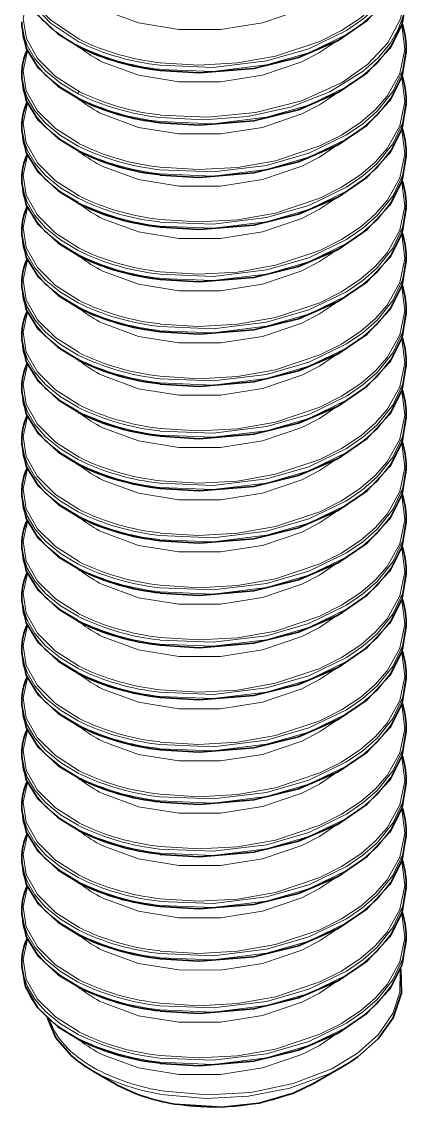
# Model space of a CAD drawing. Extents: x -131 to 1002, y -402 to 783.
# Drawn here: x 712.37 to 715.37, y 738.81 to 747.35 of the extents above; entities that cross this region are included whole.
import ezdxf

# ---------------------------------------------------------------- set-up
doc = ezdxf.new("R2010")
doc.units = 0

msp = doc.modelspace()

# ---------------------------------------------------------------- linework, layer by layer
at = {"color": 7, "lineweight": 35, "ltscale": 0.000802612}
for p, q in [((712.3744, 747.3218), (712.3744, 747.3539)), ((715.3744, 747.1177), (715.3744, 747.1498)), ((715.3744, 746.7094), (715.3744, 746.7415)), ((715.3744, 746.3011), (715.3744, 746.3333)), ((712.3744, 746.097), (712.3744, 746.1292)), ((712.3744, 745.6888), (712.3744, 745.7209)), ((712.3744, 745.2805), (712.3744, 745.3126)), ((715.3744, 745.0764), (715.3744, 745.1085)), ((712.3744, 744.0558), (712.3744, 744.0879)), ((715.3744, 743.8517), (715.3744, 743.8838)), ((715.3744, 743.4434), (715.3744, 743.4755)), ((715.3744, 743.0352), (715.3744, 743.0673)), ((712.3744, 742.8311), (712.3744, 742.8632)), ((712.3744, 742.4228), (712.3744, 742.4549)), ((712.3744, 742.0145), (712.3744, 742.0466)), ((715.3744, 741.8104), (715.3744, 741.8425)), ((712.3744, 741.6063), (712.3744, 741.6384)), ((712.3744, 741.1981), (712.3744, 741.2302)), ((712.3744, 740.7898), (712.3744, 740.8219)), ((715.3744, 740.5857), (715.3744, 740.6178)), ((715.3744, 740.1774), (715.3744, 740.2095))]:
    msp.add_line(p, q, dxfattribs=at)
at = {"color": 7, "lineweight": 35, "ltscale": 0.000804138}
for p, q in [((712.3744, 746.9135), (712.3744, 746.9457)), ((712.3744, 746.5052), (712.3744, 746.5374)), ((715.3744, 745.8929), (715.3744, 745.925)), ((715.3744, 745.4846), (715.3744, 745.5168)), ((712.3744, 744.8723), (712.3744, 744.9044)), ((715.3744, 744.6682), (715.3744, 744.7003)), ((712.3744, 744.464), (712.3744, 744.4962)), ((715.3744, 744.2599), (715.3744, 744.2921)), ((712.3744, 743.6475), (712.3744, 743.6797)), ((712.3744, 743.2393), (712.3744, 743.2714)), ((715.3744, 742.6269), (715.3744, 742.6591)), ((715.3744, 742.2186), (715.3744, 742.2508)), ((715.3744, 741.4022), (715.3744, 741.4343)), ((715.3744, 740.9939), (715.3744, 741.0261)), ((712.3744, 740.3815), (712.3744, 740.4137)), ((712.3744, 739.9733), (712.3744, 740.0054))]:
    msp.add_line(p, q, dxfattribs=at)
at = {"color": 7, "lineweight": 35, "ltscale": 0.006594}
msp.add_line((714.6514, 739.0602), (714.8799, 739.192), dxfattribs=at)
at = {"color": 7, "lineweight": 35, "ltscale": 0.001939}
msp.add_line((714.8799, 739.192), (714.9459, 739.2327), dxfattribs=at)
at = {"color": 7, "lineweight": 35, "ltscale": 0.004958}
msp.add_line((713.0973, 739.0602), (712.9255, 739.1593), dxfattribs=at)
at = {"color": 7, "lineweight": 13}
for points in [[(715.3408, 748.1443), (715.3638, 747.9552), (715.3244, 747.7675), (715.2259, 747.5901), (715.1333, 747.4836), (715.0213, 747.3864), (714.8706, 747.2863), (714.7018, 747.2013), (714.3534, 747.0851), (714.0568, 747.0326), (713.7537, 747.0157), (713.454, 747.0345)], [(712.4179, 747.9439), (712.3859, 747.8128), (712.3953, 747.6803), (712.4453, 747.5515), (712.5105, 747.4568), (712.5966, 747.369), (712.8208, 747.2191)], [(715.3744, 747.9662), (715.348, 747.7925), (715.2709, 747.626), (715.1483, 747.4729), (715.0373, 747.3749), (714.9096, 747.287), (714.6147, 747.1445), (714.2841, 747.0491), (713.8684, 746.9979), (713.452, 747.0146)], [(715.3744, 747.9341), (715.348, 747.7604), (715.2709, 747.5939), (715.1483, 747.4408), (715.0373, 747.3428), (714.9096, 747.2549), (714.6147, 747.1124), (714.2841, 747.017), (713.8684, 746.9658), (713.452, 746.9825)], [(712.3744, 747.7621), (712.4001, 747.6145), (712.4753, 747.4738), (712.5948, 747.3459), (712.8144, 747.2004)], [(713.454, 746.6262), (713.8257, 746.6082), (714.1996, 746.645), (714.5565, 746.7362), (714.8753, 746.8807), (715.0765, 747.0229), (715.2319, 747.1901), (715.3306, 747.3763), (715.3641, 747.5558), (715.3408, 747.736)], [(713.0051, 747.4483), (713.2851, 747.3458), (713.5988, 747.2949), (713.925, 747.2947), (714.2533, 747.3464), (714.5601, 747.4506), (714.6986, 747.5223), (714.8227, 747.6068)], [(713.452, 746.6064), (713.7938, 746.5877), (714.1384, 746.615), (714.4715, 746.6881), (714.7775, 746.8065), (715.04, 746.9688), (715.155, 747.0716), (715.2487, 747.1842), (715.3108, 747.2896), (715.3525, 747.3995), (715.3744, 747.558)], [(712.8208, 746.8108), (712.6359, 746.9281), (712.4953, 747.0676), (712.4092, 747.2236), (712.3845, 747.3796), (712.4176, 747.535)], [(715.3744, 747.5259), (715.348, 747.3522), (715.2709, 747.1857), (715.1483, 747.0325), (715.0373, 746.9345), (714.9096, 746.8466), (714.6147, 746.7042), (714.2841, 746.6087), (713.8684, 746.5576), (713.452, 746.5743)], [(712.8144, 746.7922), (712.676, 746.875), (712.5591, 746.9701), (712.4748, 747.0663), (712.4147, 747.1694), (712.3845, 747.2608), (712.3744, 747.3539)], [(712.813, 746.7607), (712.6749, 746.8436), (712.5583, 746.9387), (712.4744, 747.0347), (712.4146, 747.1376), (712.3845, 747.2288), (712.3744, 747.3218)], [(715.3408, 747.3278), (715.3638, 747.1387), (715.3244, 746.951), (715.2259, 746.7736), (715.1333, 746.6672), (715.0213, 746.5698), (714.8706, 746.4698), (714.7018, 746.3848), (714.3534, 746.2686), (714.0568, 746.2161), (713.7537, 746.1992), (713.454, 746.218)], [(712.8208, 746.4026), (712.6357, 746.52), (712.4951, 746.6597), (712.409, 746.8159), (712.3845, 746.972), (712.4179, 747.1274)], [(713.0051, 747.04), (713.2851, 746.9376), (713.5988, 746.8866), (713.925, 746.8865), (714.2533, 746.9381), (714.5601, 747.0424), (714.6986, 747.1141), (714.8227, 747.1985)], [(715.3744, 747.1498), (715.348, 746.976), (715.2709, 746.8096), (715.1483, 746.6564), (715.0373, 746.5583), (714.9096, 746.4705), (714.6147, 746.3281), (714.2841, 746.2326), (713.8684, 746.1814), (713.452, 746.1982)], [(715.3744, 747.1177), (715.348, 746.9439), (715.2709, 746.7774), (715.1483, 746.6243), (715.0373, 746.5262), (714.9096, 746.4384), (714.6147, 746.2959), (714.2841, 746.2004), (713.8684, 746.1493), (713.452, 746.166)], [(712.8144, 746.384), (712.676, 746.4667), (712.5591, 746.5618), (712.4748, 746.658), (712.4147, 746.7612), (712.3845, 746.8525), (712.3744, 746.9457)], [(712.813, 746.3525), (712.6749, 746.4354), (712.5583, 746.5305), (712.4744, 746.6265), (712.4146, 746.7294), (712.3845, 746.8206), (712.3744, 746.9135)], [(715.3408, 746.9196), (715.3638, 746.7305), (715.3244, 746.5427), (715.2259, 746.3654), (715.1333, 746.2589), (715.0213, 746.1616), (714.8706, 746.0616), (714.7018, 745.9765), (714.3534, 745.8604), (714.0568, 745.8079), (713.7537, 745.791), (713.454, 745.8098)], [(713.0051, 746.6318), (713.2851, 746.5294), (713.5988, 746.4783), (713.925, 746.4783), (714.2533, 746.5299), (714.5601, 746.6341), (714.6986, 746.7059), (714.8227, 746.7903)], [(712.8208, 745.9943), (712.6357, 746.1118), (712.4951, 746.2514), (712.409, 746.4076), (712.3845, 746.5637), (712.4179, 746.7192)], [(715.3744, 746.7415), (715.348, 746.5677), (715.2709, 746.4013), (715.1483, 746.2482), (715.0373, 746.1501), (714.9096, 746.0623), (714.6147, 745.9198), (714.2841, 745.8243), (713.8684, 745.7732), (713.452, 745.7899)], [(715.3744, 746.7094), (715.348, 746.5356), (715.2709, 746.3691), (715.1483, 746.216), (715.0373, 746.118), (714.9096, 746.0302), (714.6147, 745.8877), (714.2841, 745.7922), (713.8684, 745.7411), (713.452, 745.7578)], [(712.8144, 745.9757), (712.676, 746.0585), (712.5591, 746.1536), (712.4748, 746.2498), (712.4147, 746.353), (712.3845, 746.4443), (712.3744, 746.5374)], [(712.813, 745.9443), (712.6749, 746.0271), (712.5583, 746.1223), (712.4744, 746.2182), (712.4146, 746.3211), (712.3845, 746.4123), (712.3744, 746.5052)], [(715.3408, 746.5113), (715.3638, 746.3222), (715.3244, 746.1345), (715.2259, 745.9571), (715.1333, 745.8506), (715.0213, 745.7534), (714.8706, 745.6533), (714.7018, 745.5682), (714.3534, 745.4521), (714.0568, 745.3996), (713.7537, 745.3827), (713.454, 745.4015)], [(713.0051, 746.2236), (713.2851, 746.1211), (713.5988, 746.0701), (713.925, 746.07), (714.2533, 746.1216), (714.5601, 746.2258), (714.6986, 746.2976), (714.8227, 746.3821)], [(712.8208, 745.5861), (712.6357, 745.7035), (712.4951, 745.8431), (712.409, 745.9994), (712.3845, 746.1555), (712.4179, 746.3109)], [(715.3744, 746.3333), (715.348, 746.1595), (715.2709, 745.993), (715.1483, 745.8399), (715.0373, 745.7419), (714.9096, 745.654), (714.6147, 745.5116), (714.2841, 745.4161), (713.8684, 745.3649), (713.452, 745.3817)], [(715.3744, 746.3011), (715.348, 746.1274), (715.2709, 745.9609), (715.1483, 745.8077), (715.0373, 745.7097), (714.9096, 745.6219), (714.6147, 745.4794), (714.2841, 745.384), (713.8684, 745.3328), (713.452, 745.3495)], [(712.8144, 745.5675), (712.676, 745.6503), (712.5591, 745.7454), (712.4748, 745.8416), (712.4147, 745.9447), (712.3845, 746.0361), (712.3744, 746.1292)], [(715.3408, 746.103), (715.3638, 745.9139), (715.3244, 745.7262), (715.2259, 745.5488), (715.1333, 745.4424), (715.0213, 745.3451), (714.8706, 745.2451), (714.7018, 745.16), (714.3534, 745.0438), (714.0568, 744.9913), (713.7537, 744.9744), (713.454, 744.9933)], [(712.813, 745.536), (712.6749, 745.6189), (712.5583, 745.714), (712.4744, 745.8099), (712.4146, 745.9128), (712.3845, 746.004), (712.3744, 746.097)], [(713.0051, 745.8153), (713.2851, 745.7128), (713.5988, 745.6619), (713.925, 745.6617), (714.2533, 745.7134), (714.5601, 745.8176), (714.6986, 745.8894), (714.8227, 745.9738)], [(712.8208, 745.1778), (712.6357, 745.2952), (712.4951, 745.4349), (712.409, 745.5911), (712.3845, 745.7472), (712.4179, 745.9027)], [(715.3744, 745.925), (715.348, 745.7513), (715.2709, 745.5848), (715.1483, 745.4316), (715.0373, 745.3336), (714.9096, 745.2457), (714.6147, 745.1033), (714.2841, 745.0079), (713.8684, 744.9567), (713.452, 744.9734)], [(715.3744, 745.8929), (715.348, 745.7191), (715.2709, 745.5527), (715.1483, 745.3995), (715.0373, 745.3015), (714.9096, 745.2136), (714.6147, 745.0712), (714.2841, 744.9757), (713.8684, 744.9246), (713.452, 744.9413)], [(712.8144, 745.1592), (712.676, 745.242), (712.5591, 745.3371), (712.4748, 745.4333), (712.4147, 745.5365), (712.3845, 745.6278), (712.3744, 745.7209)], [(712.813, 745.1278), (712.6749, 745.2106), (712.5583, 745.3058), (712.4744, 745.4017), (712.4146, 745.5046), (712.3845, 745.5958), (712.3744, 745.6888)], [(715.3408, 745.6948), (715.3638, 745.5057), (715.3244, 745.318), (715.2259, 745.1406), (715.1333, 745.0342), (715.0213, 744.9369), (714.8706, 744.8368), (714.7018, 744.7518), (714.3534, 744.6356), (714.0568, 744.5831), (713.7537, 744.5662), (713.454, 744.585)], [(713.0051, 745.4071), (713.2851, 745.3046), (713.5988, 745.2536), (713.925, 745.2535), (714.2533, 745.3052), (714.5601, 745.4094), (714.6986, 745.4811), (714.8227, 745.5656)], [(715.3744, 745.5168), (715.348, 745.343), (715.2709, 745.1765), (715.1483, 745.0234), (715.0373, 744.9254), (714.9096, 744.8375), (714.6147, 744.6951), (714.2841, 744.5996), (713.8684, 744.5485), (713.452, 744.5652)], [(712.8208, 744.7695), (712.6357, 744.887), (712.4951, 745.0266), (712.409, 745.1829), (712.3845, 745.339), (712.4179, 745.4944)], [(715.3744, 745.4846), (715.348, 745.3109), (715.2709, 745.1444), (715.1483, 744.9913), (715.0373, 744.8932), (714.9096, 744.8054), (714.6147, 744.663), (714.2841, 744.5675), (713.8684, 744.5163), (713.452, 744.5331)], [(712.8144, 744.751), (712.676, 744.8337), (712.5591, 744.9288), (712.4748, 745.025), (712.4147, 745.1282), (712.3845, 745.2195), (712.3744, 745.3126)], [(712.813, 744.7195), (712.6749, 744.8024), (712.5583, 744.8975), (712.4744, 744.9935), (712.4146, 745.0964), (712.3845, 745.1876), (712.3744, 745.2805)], [(715.3408, 745.2866), (715.3638, 745.0975), (715.3244, 744.9097), (715.2259, 744.7324), (715.1333, 744.6259), (715.0213, 744.5286), (714.8706, 744.4286), (714.7018, 744.3435), (714.3534, 744.2274), (714.0568, 744.1748), (713.7537, 744.158), (713.454, 744.1768)], [(712.8208, 744.3613), (712.6357, 744.4788), (712.4951, 744.6184), (712.409, 744.7746), (712.3845, 744.9307), (712.4179, 745.0862)], [(713.0051, 744.9988), (713.2851, 744.8964), (713.5988, 744.8453), (713.925, 744.8453), (714.2533, 744.8969), (714.5601, 745.0011), (714.6986, 745.0729), (714.8227, 745.1573)], [(715.3744, 745.1085), (715.348, 744.9348), (715.2709, 744.7683), (715.1483, 744.6152), (715.0373, 744.5172), (714.9096, 744.4293), (714.6147, 744.2868), (714.2841, 744.1913), (713.8684, 744.1402), (713.452, 744.1569)], [(715.3744, 745.0764), (715.348, 744.9026), (715.2709, 744.7361), (715.1483, 744.583), (715.0373, 744.485), (714.9096, 744.3971), (714.6147, 744.2547), (714.2841, 744.1592), (713.8684, 744.108), (713.452, 744.1248)], [(712.8144, 744.3427), (712.676, 744.4255), (712.5591, 744.5206), (712.4748, 744.6168), (712.4147, 744.72), (712.3845, 744.8113), (712.3744, 744.9044)], [(712.813, 744.3113), (712.6749, 744.3941), (712.5583, 744.4893), (712.4744, 744.5852), (712.4146, 744.6881), (712.3845, 744.7793), (712.3744, 744.8723)], [(715.3408, 744.8783), (715.3638, 744.6892), (715.3244, 744.5015), (715.2259, 744.3241), (715.1333, 744.2177), (715.0213, 744.1204), (714.8706, 744.0203), (714.7018, 743.9353), (714.3534, 743.8191), (714.0568, 743.7666), (713.7537, 743.7497), (713.454, 743.7685)], [(713.0051, 744.5906), (713.2851, 744.4881), (713.5988, 744.4371), (713.925, 744.437), (714.2533, 744.4886), (714.5601, 744.5929), (714.6986, 744.6646), (714.8227, 744.7491)], [(712.8208, 743.9531), (712.6357, 744.0705), (712.4951, 744.2101), (712.409, 744.3663), (712.3845, 744.5225), (712.4179, 744.6779)], [(715.3744, 744.7003), (715.348, 744.5266), (715.2709, 744.36), (715.1483, 744.2069), (715.0373, 744.1089), (714.9096, 744.021), (714.6147, 743.8785), (714.2841, 743.7831), (713.8684, 743.7319), (713.452, 743.7487)], [(715.3744, 744.6682), (715.348, 744.4944), (715.2709, 744.3279), (715.1483, 744.1748), (715.0373, 744.0768), (714.9096, 743.9889), (714.6147, 743.8464), (714.2841, 743.751), (713.8684, 743.6998), (713.452, 743.7166)], [(712.8144, 743.9344), (712.676, 744.0173), (712.5591, 744.1123), (712.4748, 744.2085), (712.4147, 744.3117), (712.3845, 744.4031), (712.3744, 744.4962)], [(712.813, 743.903), (712.6749, 743.9858), (712.5583, 744.081), (712.4744, 744.1769), (712.4146, 744.2798), (712.3845, 744.3711), (712.3744, 744.464)], [(715.3408, 744.47), (715.3638, 744.2809), (715.3244, 744.0933), (715.2259, 743.9158), (715.1333, 743.8094), (715.0213, 743.7121), (714.8706, 743.6121), (714.7018, 743.527), (714.3534, 743.4108), (714.0568, 743.3583), (713.7537, 743.3414), (713.454, 743.3602)], [(713.0051, 744.1823), (713.2851, 744.0798), (713.5988, 744.0289), (713.925, 744.0287), (714.2533, 744.0804), (714.5601, 744.1846), (714.6986, 744.2563), (714.8227, 744.3408)], [(712.8208, 743.5448), (712.6357, 743.6622), (712.4951, 743.8019), (712.409, 743.9581), (712.3845, 744.1143), (712.4179, 744.2697)], [(715.3744, 744.2921), (715.348, 744.1183), (715.2709, 743.9518), (715.1483, 743.7987), (715.0373, 743.7006), (714.9096, 743.6128), (714.6147, 743.4703), (714.2841, 743.3749), (713.8684, 743.3237), (713.452, 743.3405)], [(715.3744, 744.2599), (715.348, 744.0862), (715.2709, 743.9197), (715.1483, 743.7665), (715.0373, 743.6685), (714.9096, 743.5806), (714.6147, 743.4382), (714.2841, 743.3427), (713.8684, 743.2916), (713.452, 743.3083)], [(712.8144, 743.5262), (712.676, 743.609), (712.5591, 743.7041), (712.4748, 743.8003), (712.4147, 743.9034), (712.3845, 743.9948), (712.3744, 744.0879)], [(712.813, 743.4948), (712.6749, 743.5776), (712.5583, 743.6727), (712.4744, 743.7687), (712.4146, 743.8716), (712.3845, 743.9628), (712.3744, 744.0558)], [(715.3408, 744.0618), (715.3638, 743.8727), (715.3244, 743.685), (715.2259, 743.5076), (715.1333, 743.4012), (715.0213, 743.3038), (714.8706, 743.2039), (714.7018, 743.1188), (714.3534, 743.0026), (714.0568, 742.9501), (713.7537, 742.9332), (713.454, 742.952)], [(713.0051, 743.774), (713.2851, 743.6716), (713.5988, 743.6206), (713.925, 743.6205), (714.2533, 743.6721), (714.5601, 743.7764), (714.6986, 743.8481), (714.8227, 743.9326)], [(715.3744, 743.8838), (715.348, 743.71), (715.2709, 743.5436), (715.1483, 743.3904), (715.0373, 743.2924), (714.9096, 743.2045), (714.6147, 743.0621), (714.2841, 742.9666), (713.8684, 742.9155), (713.452, 742.9322)], [(712.8208, 743.1366), (712.6357, 743.254), (712.4951, 743.3937), (712.409, 743.5499), (712.3845, 743.706), (712.4179, 743.8615)], [(715.3744, 743.8517), (715.348, 743.6779), (715.2709, 743.5114), (715.1483, 743.3583), (715.0373, 743.2603), (714.9096, 743.1724), (714.6147, 743.0299), (714.2841, 742.9344), (713.8684, 742.8833), (713.452, 742.9)], [(712.8144, 743.118), (712.676, 743.2007), (712.5591, 743.2958), (712.4748, 743.392), (712.4147, 743.4952), (712.3845, 743.5865), (712.3744, 743.6797)], [(712.813, 743.0865), (712.6749, 743.1694), (712.5583, 743.2645), (712.4744, 743.3605), (712.4146, 743.4634), (712.3845, 743.5546), (712.3744, 743.6475)], [(715.3408, 743.6536), (715.3638, 743.4645), (715.3244, 743.2767), (715.2259, 743.0994), (715.1333, 742.9929), (715.0213, 742.8956), (714.8706, 742.7956), (714.7018, 742.7106), (714.3534, 742.5944), (714.0568, 742.5419), (713.7537, 742.525), (713.454, 742.5438)], [(712.8208, 742.7283), (712.6357, 742.8458), (712.4951, 742.9854), (712.409, 743.1416), (712.3845, 743.2977), (712.4179, 743.4532)], [(713.0051, 743.3658), (713.2851, 743.2634), (713.5988, 743.2123), (713.925, 743.2123), (714.2533, 743.2639), (714.5601, 743.3682), (714.6986, 743.4399), (714.8227, 743.5243)], [(715.3744, 743.4755), (715.348, 743.3018), (715.2709, 743.1353), (715.1483, 742.9822), (715.0373, 742.8842), (714.9096, 742.7963), (714.6147, 742.6538), (714.2841, 742.5583), (713.8684, 742.5072), (713.452, 742.5239)], [(715.3744, 743.4434), (715.348, 743.2697), (715.2709, 743.1031), (715.1483, 742.9501), (715.0373, 742.852), (714.9096, 742.7642), (714.6147, 742.6217), (714.2841, 742.5262), (713.8684, 742.4751), (713.452, 742.4918)], [(712.8144, 742.7097), (712.676, 742.7925), (712.5591, 742.8876), (712.4748, 742.9838), (712.4147, 743.087), (712.3845, 743.1783), (712.3744, 743.2714)], [(712.813, 742.6783), (712.6749, 742.7611), (712.5583, 742.8563), (712.4744, 742.9522), (712.4146, 743.0551), (712.3845, 743.1464), (712.3744, 743.2393)], [(715.3408, 743.2453), (715.3638, 743.0562), (715.3244, 742.8685), (715.2259, 742.6911), (715.1333, 742.5847), (715.0213, 742.4874), (714.8706, 742.3873), (714.7018, 742.3023), (714.3534, 742.1861), (714.0568, 742.1336), (713.7537, 742.1167), (713.454, 742.1355)], [(713.0051, 742.9576), (713.2851, 742.8551), (713.5988, 742.8041), (713.925, 742.804), (714.2533, 742.8557), (714.5601, 742.9599), (714.6986, 743.0316), (714.8227, 743.1161)], [(712.8208, 742.3201), (712.6357, 742.4375), (712.4951, 742.5771), (712.409, 742.7334), (712.3845, 742.8895), (712.4179, 743.0449)], [(715.3744, 743.0673), (715.348, 742.8936), (715.2709, 742.7271), (715.1483, 742.5739), (715.0373, 742.4759), (714.9096, 742.388), (714.6147, 742.2456), (714.2841, 742.1501), (713.8684, 742.0989), (713.452, 742.1157)], [(715.3744, 743.0352), (715.348, 742.8614), (715.2709, 742.6949), (715.1483, 742.5418), (715.0373, 742.4437), (714.9096, 742.3559), (714.6147, 742.2134), (714.2841, 742.118), (713.8684, 742.0668), (713.452, 742.0836)], [(712.8144, 742.3015), (712.676, 742.3843), (712.5591, 742.4794), (712.4748, 742.5756), (712.4147, 742.6787), (712.3845, 742.7701), (712.3744, 742.8632)], [(712.813, 742.27), (712.6749, 742.3529), (712.5583, 742.448), (712.4744, 742.5439), (712.4146, 742.6469), (712.3845, 742.7381), (712.3744, 742.8311)], [(715.3408, 742.837), (715.3638, 742.6479), (715.3244, 742.4603), (715.2259, 742.2828), (715.1333, 742.1765), (715.0213, 742.0791), (714.8706, 741.9791), (714.7018, 741.894), (714.3534, 741.7778), (714.0568, 741.7253), (713.7537, 741.7085), (713.454, 741.7273)], [(713.0051, 742.5493), (713.2851, 742.4468), (713.5988, 742.3959), (713.925, 742.3958), (714.2533, 742.4474), (714.5601, 742.5516), (714.6986, 742.6234), (714.8227, 742.7078)], [(712.8208, 741.9119), (712.6357, 742.0292), (712.4951, 742.1689), (712.409, 742.3251), (712.3845, 742.4812), (712.4179, 742.6367)], [(715.3744, 742.6591), (715.348, 742.4853), (715.2709, 742.3188), (715.1483, 742.1656), (715.0373, 742.0676), (714.9096, 741.9797), (714.6147, 741.8373), (714.2841, 741.7419), (713.8684, 741.6907), (713.452, 741.7075)], [(715.3744, 742.6269), (715.348, 742.4531), (715.2709, 742.2867), (715.1483, 742.1335), (715.0373, 742.0355), (714.9096, 741.9476), (714.6147, 741.8052), (714.2841, 741.7097), (713.8684, 741.6586), (713.452, 741.6753)], [(712.8144, 741.8932), (712.676, 741.976), (712.5591, 742.0711), (712.4748, 742.1673), (712.4147, 742.2705), (712.3845, 742.3618), (712.3744, 742.4549)], [(715.3408, 742.4288), (715.3638, 742.2397), (715.3244, 742.052), (715.2259, 741.8746), (715.1333, 741.7682), (715.0213, 741.6709), (714.8706, 741.5709), (714.7018, 741.4858), (714.3534, 741.3696), (714.0568, 741.3171), (713.7537, 741.3002), (713.454, 741.319)], [(712.813, 741.8618), (712.6749, 741.9446), (712.5583, 742.0398), (712.4744, 742.1357), (712.4146, 742.2386), (712.3845, 742.3298), (712.3744, 742.4228)], [(713.0051, 742.1411), (713.2851, 742.0386), (713.5988, 741.9876), (713.925, 741.9875), (714.2533, 742.0392), (714.5601, 742.1434), (714.6986, 742.2151), (714.8227, 742.2996)], [(712.8208, 741.5036), (712.6357, 741.621), (712.4951, 741.7607), (712.409, 741.9169), (712.3845, 742.073), (712.4179, 742.2285)], [(715.3744, 742.2508), (715.348, 742.077), (715.2709, 741.9105), (715.1483, 741.7574), (715.0373, 741.6594), (714.9096, 741.5715), (714.6147, 741.4291), (714.2841, 741.3336), (713.8684, 741.2825), (713.452, 741.2992)], [(715.3744, 742.2186), (715.348, 742.0449), (715.2709, 741.8784), (715.1483, 741.7253), (715.0373, 741.6273), (714.9096, 741.5394), (714.6147, 741.397), (714.2841, 741.3015), (713.8684, 741.2503), (713.452, 741.2671)], [(712.8144, 741.485), (712.676, 741.5677), (712.5591, 741.6628), (712.4748, 741.759), (712.4147, 741.8622), (712.3845, 741.9536), (712.3744, 742.0466)], [(712.813, 741.4536), (712.6749, 741.5364), (712.5583, 741.6315), (712.4744, 741.7275), (712.4146, 741.8304), (712.3845, 741.9216), (712.3744, 742.0145)], [(715.3408, 742.0206), (715.3638, 741.8315), (715.3244, 741.6437), (715.2259, 741.4664), (715.1333, 741.3599), (715.0213, 741.2626), (714.8706, 741.1626), (714.7018, 741.0775), (714.3534, 740.9614), (714.0568, 740.9088), (713.7537, 740.892), (713.454, 740.9108)], [(713.0051, 741.7328), (713.2851, 741.6304), (713.5988, 741.5793), (713.925, 741.5793), (714.2533, 741.6309), (714.5601, 741.7351), (714.6986, 741.8069), (714.8227, 741.8914)], [(715.3744, 741.8425), (715.348, 741.6688), (715.2709, 741.5023), (715.1483, 741.3492), (715.0373, 741.2512), (714.9096, 741.1633), (714.6147, 741.0208), (714.2841, 740.9254), (713.8684, 740.8742), (713.452, 740.8909)], [(712.8208, 741.0953), (712.6357, 741.2128), (712.4951, 741.3524), (712.409, 741.5086), (712.3845, 741.6647), (712.4179, 741.8202)], [(715.3744, 741.8104), (715.348, 741.6367), (715.2709, 741.4702), (715.1483, 741.317), (715.0373, 741.219), (714.9096, 741.1311), (714.6147, 740.9887), (714.2841, 740.8932), (713.8684, 740.842), (713.452, 740.8588)], [(712.8144, 741.0767), (712.676, 741.1595), (712.5591, 741.2546), (712.4748, 741.3508), (712.4147, 741.454), (712.3845, 741.5453), (712.3744, 741.6384)], [(712.813, 741.0453), (712.6749, 741.1282), (712.5583, 741.2233), (712.4744, 741.3192), (712.4146, 741.4221), (712.3845, 741.5133), (712.3744, 741.6063)], [(715.3408, 741.6123), (715.3638, 741.4232), (715.3244, 741.2355), (715.2259, 741.0581), (715.1333, 740.9517), (715.0213, 740.8544), (714.8706, 740.7543), (714.7018, 740.6693), (714.3534, 740.5531), (714.0568, 740.5006), (713.7537, 740.4837), (713.454, 740.5025)], [(712.8208, 740.6871), (712.6357, 740.8045), (712.4951, 740.9442), (712.409, 741.1003), (712.3845, 741.2565), (712.4179, 741.4119)], [(713.0051, 741.3246), (713.2851, 741.2221), (713.5988, 741.1711), (713.925, 741.171), (714.2533, 741.2227), (714.5601, 741.3269), (714.6986, 741.3986), (714.8227, 741.4831)], [(715.3744, 741.4343), (715.348, 741.2606), (715.2709, 741.0941), (715.1483, 740.9409), (715.0373, 740.8429), (714.9096, 740.755), (714.6147, 740.6125), (714.2841, 740.5171), (713.8684, 740.4659), (713.452, 740.4827)], [(715.3744, 741.4022), (715.348, 741.2284), (715.2709, 741.0619), (715.1483, 740.9088), (715.0373, 740.8108), (714.9096, 740.7229), (714.6147, 740.5804), (714.2841, 740.485), (713.8684, 740.4338), (713.452, 740.4506)], [(712.8144, 740.6685), (712.676, 740.7513), (712.5591, 740.8464), (712.4748, 740.9425), (712.4147, 741.0457), (712.3845, 741.1371), (712.3744, 741.2302)], [(712.813, 740.637), (712.6749, 740.7199), (712.5583, 740.815), (712.4744, 740.9109), (712.4146, 741.0139), (712.3845, 741.1051), (712.3744, 741.1981)], [(715.3408, 741.204), (715.3638, 741.015), (715.3244, 740.8273), (715.2259, 740.6498), (715.1333, 740.5435), (715.0213, 740.4462), (714.8706, 740.3461), (714.7018, 740.261), (714.3534, 740.1448), (714.0568, 740.0923), (713.7537, 740.0754), (713.454, 740.0943)], [(713.0051, 740.9164), (713.2851, 740.8138), (713.5988, 740.7629), (713.925, 740.7628), (714.2533, 740.8144), (714.5601, 740.9186), (714.6986, 740.9904), (714.8227, 741.0748)], [(712.8208, 740.2788), (712.6357, 740.3962), (712.4951, 740.5359), (712.409, 740.6921), (712.3845, 740.8483), (712.4179, 741.0037)], [(715.3744, 741.0261), (715.348, 740.8523), (715.2709, 740.6858), (715.1483, 740.5327), (715.0373, 740.4346), (714.9096, 740.3468), (714.6147, 740.2043), (714.2841, 740.1089), (713.8684, 740.0577), (713.452, 740.0745)], [(715.3744, 740.9939), (715.348, 740.8202), (715.2709, 740.6537), (715.1483, 740.5005), (715.0373, 740.4025), (714.9096, 740.3146), (714.6147, 740.1722), (714.2841, 740.0767), (713.8684, 740.0256), (713.452, 740.0423)], [(712.8144, 740.2603), (712.676, 740.343), (712.5591, 740.4381), (712.4748, 740.5343), (712.4147, 740.6375), (712.3845, 740.7288), (712.3744, 740.8219)], [(712.813, 740.2288), (712.6749, 740.3116), (712.5583, 740.4067), (712.4744, 740.5027), (712.4146, 740.6057), (712.3845, 740.6968), (712.3744, 740.7898)], [(715.3408, 740.7958), (715.3638, 740.6067), (715.3244, 740.419), (715.2259, 740.2416), (715.1333, 740.1352), (715.0213, 740.0379), (714.8706, 739.9379), (714.7018, 739.8528), (714.3534, 739.7366), (714.0568, 739.6841), (713.7537, 739.6672), (713.454, 739.686)], [(713.0051, 740.5081), (713.2851, 740.4056), (713.5988, 740.3546), (713.925, 740.3545), (714.2533, 740.4061), (714.5601, 740.5104), (714.6986, 740.5822), (714.8227, 740.6666)], [(712.8208, 739.8706), (712.6357, 739.988), (712.4951, 740.1277), (712.409, 740.2839), (712.3845, 740.44), (712.4179, 740.5955)], [(715.3744, 740.6178), (715.348, 740.4441), (715.2709, 740.2776), (715.1483, 740.1245), (715.0373, 740.0264), (714.9096, 739.9385), (714.6147, 739.7961), (714.2841, 739.7006), (713.8684, 739.6495), (713.452, 739.6662)], [(715.3744, 740.5857), (715.348, 740.4119), (715.2709, 740.2454), (715.1483, 740.0923), (715.0373, 739.9943), (714.9096, 739.9064), (714.6147, 739.7639), (714.2841, 739.6685), (713.8684, 739.6173), (713.452, 739.634)], [(712.8144, 739.852), (712.676, 739.9348), (712.5591, 740.0298), (712.4748, 740.126), (712.4147, 740.2292), (712.3845, 740.3206), (712.3744, 740.4137)], [(712.813, 739.8206), (712.6749, 739.9034), (712.5583, 739.9985), (712.4744, 740.0945), (712.4146, 740.1974), (712.3845, 740.2886), (712.3744, 740.3815)], [(715.3408, 740.3876), (715.3638, 740.1985), (715.3244, 740.0107), (715.2259, 739.8334), (715.1333, 739.7269), (715.0213, 739.6296), (714.8706, 739.5296), (714.7018, 739.4446), (714.3534, 739.3284), (714.0568, 739.2759), (713.7537, 739.259), (713.454, 739.2778)], [(713.0051, 740.0999), (713.2851, 739.9974), (713.5988, 739.9464), (713.925, 739.9463), (714.2533, 739.9979), (714.5601, 740.1022), (714.6986, 740.1739), (714.8227, 740.2584)], [(715.3744, 740.2095), (715.348, 740.0358), (715.2709, 739.8693), (715.1483, 739.7162), (715.0373, 739.6182), (714.9096, 739.5303), (714.6147, 739.3878), (714.2841, 739.2924), (713.8684, 739.2412), (713.452, 739.2579)], [(712.8208, 739.4623), (712.6357, 739.5798), (712.4951, 739.7194), (712.409, 739.8756), (712.3845, 740.0317), (712.4179, 740.1872)], [(715.3744, 740.1774), (715.348, 740.0037), (715.2709, 739.8372), (715.1483, 739.6841), (715.0373, 739.5861), (714.9096, 739.4982), (714.6147, 739.3557), (714.2841, 739.2603), (713.8684, 739.2091), (713.452, 739.2258)], [(712.8144, 739.4437), (712.676, 739.5265), (712.5591, 739.6216), (712.4748, 739.7178), (712.4147, 739.821), (712.3845, 739.9124), (712.3744, 740.0054)], [(713.4894, 738.9988), (713.8222, 738.9703), (714.1618, 738.9901), (714.4917, 739.0585), (714.7943, 739.1751), (714.9943, 739.2955), (715.157, 739.4411), (715.2714, 739.6077), (715.3254, 739.7723), (715.3268, 739.942)], [(713.0051, 739.6916), (713.2851, 739.5891), (713.5988, 739.5381), (713.925, 739.538), (714.2533, 739.5897), (714.5601, 739.6939), (714.6986, 739.7656), (714.8227, 739.8501)], [(713.0051, 739.2833), (713.2851, 739.1809), (713.5988, 739.1299), (713.925, 739.1298), (714.2533, 739.1814), (714.5601, 739.2856), (714.6986, 739.3574), (714.8227, 739.4418)], [(713.4892, 738.9706), (713.8132, 738.9424), (714.144, 738.9597), (714.4664, 739.0229), (714.7645, 739.132), (714.8799, 739.192)]]:
    msp.add_lwpolyline(points, dxfattribs=at)
at = {"color": 7, "lineweight": 35}
for points in [[(715.3744, 747.9341), (715.3422, 747.7401), (715.247, 747.5539), (715.0715, 747.3645), (714.8429, 747.2095), (714.534, 747.076), (714.1856, 746.9902), (713.7573, 746.9551), (713.4552, 746.9738)], [(712.3744, 747.73), (712.4033, 747.571), (712.497, 747.409), (712.6557, 747.2594), (712.8177, 747.1595)], [(715.3744, 747.5259), (715.3422, 747.3318), (715.247, 747.1456), (715.0715, 746.9563), (714.8429, 746.8012), (714.5339, 746.6678), (714.1856, 746.5819), (713.7573, 746.5469), (713.4552, 746.5656)], [(712.3744, 747.3218), (712.4088, 747.1487), (712.5035, 746.9927), (712.6577, 746.8497), (712.8177, 746.7513)], [(715.3744, 747.1177), (715.3422, 746.9235), (715.247, 746.7374), (715.0715, 746.548), (714.8429, 746.3929), (714.5339, 746.2596), (714.1856, 746.1737), (713.7573, 746.1387), (713.4552, 746.1573)], [(712.3744, 746.9135), (712.4088, 746.7404), (712.5035, 746.5845), (712.6577, 746.4414), (712.8177, 746.3431)], [(715.3744, 746.7094), (715.3422, 746.5153), (715.247, 746.3291), (715.0715, 746.1398), (714.8429, 745.9847), (714.5339, 745.8513), (714.1856, 745.7654), (713.7573, 745.7304), (713.4552, 745.749)], [(712.3744, 746.5052), (712.4088, 746.3322), (712.5035, 746.1762), (712.6577, 746.0332), (712.8177, 745.9348)], [(715.3744, 746.3011), (715.3422, 746.1071), (715.247, 745.9209), (715.0715, 745.7316), (714.8429, 745.5765), (714.5339, 745.4431), (714.1856, 745.3572), (713.7573, 745.3221), (713.4552, 745.3408)], [(712.3744, 746.097), (712.4088, 745.924), (712.5035, 745.7679), (712.6577, 745.6249), (712.8177, 745.5266)], [(715.3744, 745.8929), (715.3422, 745.6988), (715.247, 745.5126), (715.0715, 745.3233), (714.8429, 745.1682), (714.534, 745.0349), (714.1856, 744.949), (713.7573, 744.9139), (713.4552, 744.9325)], [(712.3744, 745.6888), (712.4088, 745.5157), (712.5035, 745.3597), (712.6577, 745.2167), (712.8177, 745.1183)], [(715.3744, 745.4846), (715.3422, 745.2905), (715.247, 745.1044), (715.0715, 744.915), (714.8429, 744.76), (714.534, 744.6266), (714.1856, 744.5407), (713.7573, 744.5056), (713.4552, 744.5243)], [(712.3744, 745.2805), (712.4088, 745.1074), (712.5035, 744.9515), (712.6577, 744.8085), (712.8177, 744.7101)], [(715.3744, 745.0764), (715.3422, 744.8823), (715.247, 744.6962), (715.0715, 744.5068), (714.8429, 744.3517), (714.5339, 744.2183), (714.1856, 744.1324), (713.7573, 744.0974), (713.4552, 744.116)], [(712.3744, 744.8723), (712.4088, 744.6992), (712.5035, 744.5432), (712.6577, 744.4002), (712.8177, 744.3018)], [(715.3744, 744.6682), (715.3422, 744.4741), (715.247, 744.2879), (715.0715, 744.0985), (714.8429, 743.9435), (714.5339, 743.8101), (714.1856, 743.7242), (713.7573, 743.6891), (713.4552, 743.7078)], [(712.3744, 744.464), (712.4088, 744.2909), (712.5035, 744.135), (712.6577, 743.9919), (712.8177, 743.8936)], [(715.3744, 744.2599), (715.3422, 744.0658), (715.247, 743.8796), (715.0715, 743.6903), (714.8429, 743.5353), (714.5339, 743.4019), (714.1856, 743.316), (713.7573, 743.2809), (713.4552, 743.2996)], [(712.3744, 744.0558), (712.4088, 743.8827), (712.5035, 743.7267), (712.6577, 743.5837), (712.8177, 743.4854)], [(715.3744, 743.8517), (715.3422, 743.6575), (715.247, 743.4714), (715.0715, 743.282), (714.8429, 743.127), (714.5339, 742.9936), (714.1856, 742.9077), (713.7573, 742.8727), (713.4552, 742.8913)], [(712.3744, 743.6475), (712.4088, 743.4744), (712.5035, 743.3185), (712.6577, 743.1754), (712.8177, 743.0771)], [(715.3744, 743.4434), (715.3422, 743.2493), (715.247, 743.0632), (715.0715, 742.8738), (714.8429, 742.7188), (714.5339, 742.5853), (714.1856, 742.4995), (713.7573, 742.4644), (713.4552, 742.483)], [(712.3744, 743.2393), (712.4088, 743.0662), (712.5035, 742.9102), (712.6577, 742.7672), (712.8177, 742.6688)], [(715.3744, 743.0352), (715.3422, 742.8411), (715.247, 742.6549), (715.0715, 742.4656), (714.8429, 742.3105), (714.5339, 742.1771), (714.1856, 742.0912), (713.7573, 742.0562), (713.4552, 742.0748)], [(712.3744, 742.8311), (712.4088, 742.658), (712.5035, 742.502), (712.6577, 742.3589), (712.8177, 742.2606)], [(715.3744, 742.6269), (715.3422, 742.4328), (715.247, 742.2466), (715.0715, 742.0573), (714.8429, 741.9022), (714.5339, 741.7689), (714.1856, 741.683), (713.7573, 741.6479), (713.4552, 741.6665)], [(712.3744, 742.4228), (712.4088, 742.2497), (712.5035, 742.0938), (712.6577, 741.9507), (712.8177, 741.8523)], [(715.3744, 742.2186), (715.3422, 742.0245), (715.247, 741.8384), (715.0715, 741.649), (714.8429, 741.494), (714.5339, 741.3606), (714.1856, 741.2747), (713.7573, 741.2396), (713.4552, 741.2583)], [(712.3744, 742.0145), (712.4088, 741.8414), (712.5035, 741.6855), (712.6577, 741.5425), (712.8177, 741.4441)], [(715.3744, 741.8104), (715.3422, 741.6163), (715.247, 741.4302), (715.0715, 741.2408), (714.8429, 741.0858), (714.5339, 740.9523), (714.1856, 740.8665), (713.7573, 740.8314), (713.4552, 740.85)], [(712.3744, 741.6063), (712.4088, 741.4332), (712.5035, 741.2772), (712.6577, 741.1342), (712.8177, 741.0358)], [(715.3744, 741.4022), (715.3422, 741.2081), (715.247, 741.0219), (715.0715, 740.8325), (714.8429, 740.6775), (714.5339, 740.5441), (714.1856, 740.4583), (713.7573, 740.4232), (713.4552, 740.4418)], [(712.3744, 741.1981), (712.4088, 741.0249), (712.5035, 740.869), (712.6577, 740.726), (712.8177, 740.6276)], [(715.3744, 740.9939), (715.3422, 740.7998), (715.247, 740.6136), (715.0715, 740.4243), (714.8429, 740.2693), (714.5339, 740.1359), (714.1856, 740.05), (713.7573, 740.0149), (713.4552, 740.0336)], [(712.3744, 740.7898), (712.4088, 740.6167), (712.5035, 740.4608), (712.6577, 740.3177), (712.8177, 740.2194)], [(715.3744, 740.5857), (715.3422, 740.3915), (715.247, 740.2054), (715.0715, 740.0161), (714.8429, 739.861), (714.5339, 739.7276), (714.1856, 739.6417), (713.7573, 739.6067), (713.4552, 739.6253)], [(712.3744, 740.3815), (712.4088, 740.2084), (712.5035, 740.0525), (712.6577, 739.9094), (712.8177, 739.8111)], [(715.3744, 740.1774), (715.3422, 739.9833), (715.247, 739.7972), (715.0715, 739.6078), (714.8429, 739.4528), (714.5339, 739.3193), (714.1856, 739.2335), (713.7573, 739.1984), (713.4552, 739.217)], [(712.3744, 739.9733), (712.4033, 739.8143), (712.497, 739.6523), (712.6557, 739.5027), (712.8177, 739.4028)], [(715.3322, 739.9555), (715.3372, 739.7685), (715.2731, 739.5735), (715.155, 739.4075), (714.9965, 739.2675), (714.9459, 739.2327)], [(712.5743, 739.5698), (712.6393, 739.4169), (712.7587, 739.2786), (712.8112, 739.2352)], [(713.5674, 738.8987), (713.9354, 738.8742), (714.227, 738.9071), (714.4947, 738.9849), (714.6514, 739.0602)]]:
    msp.add_lwpolyline(points, dxfattribs=at)
for centre, radius, start, end in [((714.7665, 747.1484), 0.6079, 0.12424, 18.15022), ((712.8387, 746.9432), 0.4644, 155.80319, 179.69496), ((713.6608, 748.8824), 1.9189, 243.92651, 263.85408), ((714.7665, 746.7402), 0.6079, 0.12424, 18.15022), ((712.8387, 746.5349), 0.4644, 155.80319, 179.69496), ((713.6608, 748.4741), 1.9189, 243.92651, 263.85408), ((714.7665, 746.332), 0.6079, 0.12424, 18.15022), ((712.8387, 746.1267), 0.4644, 155.80319, 179.69496), ((713.6608, 748.0659), 1.9189, 243.92651, 263.85407), ((714.7665, 745.9237), 0.6079, 0.12424, 18.15022), ((713.6608, 747.6577), 1.9189, 243.92651, 263.85408), ((712.8387, 745.7184), 0.4644, 155.80319, 179.69496), ((714.7665, 745.5154), 0.6079, 0.12424, 18.15022), ((712.8387, 745.3102), 0.4644, 155.80319, 179.69496), ((713.6608, 747.2494), 1.9189, 243.92651, 263.85408), ((714.7665, 745.1072), 0.6079, 0.12424, 18.15022), ((712.8387, 744.9019), 0.4644, 155.80319, 179.69496), ((713.6608, 746.8412), 1.9189, 243.92651, 263.85407), ((714.7665, 744.699), 0.6079, 0.12424, 18.15022), ((712.8387, 744.4937), 0.4644, 155.80319, 179.69496), ((713.6608, 746.4329), 1.9189, 243.92651, 263.85407), ((714.7665, 744.2907), 0.6079, 0.12424, 18.15022), ((712.8387, 744.0854), 0.4644, 155.80319, 179.69496), ((713.6608, 746.0247), 1.9189, 243.92651, 263.85407), ((714.7665, 743.8824), 0.6079, 0.12424, 18.15022), ((713.6608, 745.6165), 1.9189, 243.92651, 263.85407), ((712.8387, 743.6772), 0.4644, 155.80319, 179.69496), ((714.7665, 743.4742), 0.6079, 0.12424, 18.15022), ((712.8387, 743.2689), 0.4644, 155.80319, 179.69496), ((713.6608, 745.2082), 1.9189, 243.92651, 263.85408), ((714.7665, 743.066), 0.6079, 0.12424, 18.15022), ((712.8387, 742.8607), 0.4644, 155.80319, 179.69496), ((713.6608, 744.7999), 1.9189, 243.92651, 263.85408), ((714.7665, 742.6577), 0.6079, 0.12424, 18.15022), ((712.8387, 742.4525), 0.4644, 155.80319, 179.69496), ((713.6608, 744.3917), 1.9189, 243.92651, 263.85408), ((714.7665, 742.2495), 0.6079, 0.12424, 18.15022), ((713.6608, 743.9834), 1.9189, 243.92651, 263.85407), ((712.8387, 742.0442), 0.4644, 155.80319, 179.69496), ((714.7665, 741.8412), 0.6079, 0.12424, 18.15022), ((713.6608, 743.5752), 1.9189, 243.92651, 263.85408), ((712.8387, 741.6359), 0.4644, 155.80319, 179.69496), ((714.7665, 741.433), 0.6079, 0.12424, 18.15022), ((712.8387, 741.2277), 0.4644, 155.80319, 179.69496), ((713.6608, 743.1669), 1.9189, 243.92651, 263.85408), ((714.7665, 741.0247), 0.6079, 0.12424, 18.15022), ((712.8387, 740.8195), 0.4644, 155.80319, 179.69496), ((713.6608, 742.7587), 1.9189, 243.92651, 263.85408), ((714.7665, 740.6165), 0.6079, 0.12424, 18.15022), ((712.8387, 740.4112), 0.4644, 155.80319, 179.69496), ((713.6608, 742.3505), 1.9189, 243.92651, 263.85408), ((714.7665, 740.2083), 0.6079, 0.12424, 18.15022), ((713.6608, 741.9422), 1.9189, 243.92651, 263.85407), ((712.8387, 740.0029), 0.4644, 155.80319, 179.69496), ((713.6608, 741.5339), 1.9189, 243.92651, 263.85407), ((713.6608, 741.1257), 1.9189, 243.92651, 263.85408), ((713.4443, 740.0654), 1.044, 232.66737, 240.20246), ((713.7848, 740.3047), 1.4223, 241.08363, 261.21343)]:
    msp.add_arc(centre, radius, start, end, dxfattribs=at)
at = {"color": 7, "lineweight": 13}
for centre, radius, start, end in [((713.6602, 748.9366), 1.9125, 243.95574, 263.81385), ((713.6593, 748.8973), 1.9252, 243.91158, 263.82262), ((713.6597, 748.9307), 1.9265, 243.96044, 263.81351), ((713.4118, 747.8668), 0.9213, 230.65605, 243.80326), ((713.6597, 748.5227), 1.9267, 243.9657, 263.81672), ((712.8444, 746.7921), 0.0301, 141.63778, 179.81149), ((713.6602, 748.5284), 1.9125, 243.9557, 263.81387), ((713.6593, 748.4891), 1.9252, 243.91158, 263.82262), ((713.4118, 747.4586), 0.9213, 230.65605, 243.80326), ((713.6597, 748.1144), 1.9267, 243.96575, 263.81671), ((713.6602, 748.1202), 1.9125, 243.95574, 263.81385), ((713.6593, 748.0808), 1.9252, 243.91158, 263.82262), ((713.4118, 747.0504), 0.9213, 230.65605, 243.80326), ((713.6593, 747.6726), 1.9252, 243.91158, 263.82262), ((713.6602, 747.705), 1.9256, 243.93662, 263.79879), ((713.6602, 747.7119), 1.9125, 243.95574, 263.81385), ((713.4118, 746.6421), 0.9213, 230.65605, 243.80326), ((713.6602, 747.3036), 1.9125, 243.95574, 263.81385), ((713.6593, 747.2643), 1.9252, 243.91158, 263.82262), ((713.6597, 747.298), 1.9267, 243.96575, 263.81671), ((713.4118, 746.2338), 0.9213, 230.65605, 243.80326), ((713.6597, 746.8897), 1.9267, 243.96575, 263.81671), ((713.6602, 746.8954), 1.9125, 243.95574, 263.81385), ((713.6593, 746.8561), 1.9252, 243.91158, 263.82262), ((713.4118, 745.8256), 0.9213, 230.65605, 243.80326), ((713.6597, 746.4812), 1.9265, 243.96044, 263.81351), ((713.6602, 746.4872), 1.9125, 243.95574, 263.81385), ((713.6593, 746.4479), 1.9252, 243.91158, 263.82262), ((713.4118, 745.4174), 0.9213, 230.65605, 243.80326), ((713.6593, 746.0396), 1.9252, 243.91158, 263.82262), ((713.6597, 746.0732), 1.9267, 243.96575, 263.81671), ((713.6602, 746.0789), 1.9125, 243.95574, 263.81385), ((713.4118, 745.0091), 0.9213, 230.65605, 243.80326), ((713.6593, 745.6313), 1.9252, 243.91158, 263.82262), ((713.6602, 745.6637), 1.9256, 243.93662, 263.79879), ((713.6602, 745.6707), 1.9125, 243.95574, 263.81385), ((713.4118, 744.6008), 0.9213, 230.65605, 243.80326), ((713.6602, 745.2625), 1.9125, 243.95574, 263.81385), ((713.6593, 745.2231), 1.9252, 243.91158, 263.82262), ((713.6602, 745.2554), 1.9256, 243.93662, 263.79879), ((713.4118, 744.1926), 0.9213, 230.65605, 243.80326), ((713.6597, 744.8484), 1.9267, 243.96575, 263.8167), ((713.6602, 744.8542), 1.9125, 243.95574, 263.81385), ((713.6593, 744.8148), 1.9252, 243.91158, 263.82262), ((713.4118, 743.7844), 0.9213, 230.65605, 243.80326), ((713.6597, 744.4402), 1.9267, 243.96575, 263.8167), ((713.6602, 744.4459), 1.9125, 243.95574, 263.81385), ((713.6593, 744.4066), 1.9252, 243.91158, 263.82262), ((713.4118, 743.3761), 0.9213, 230.65605, 243.80326), ((713.6593, 743.9984), 1.9252, 243.91158, 263.82262), ((713.6597, 744.0317), 1.9265, 243.96044, 263.81351), ((713.6602, 744.0377), 1.9125, 243.95574, 263.81385), ((713.4118, 742.9678), 0.9213, 230.65605, 243.80326), ((713.6593, 743.5901), 1.9252, 243.91158, 263.82262), ((713.6597, 743.6235), 1.9265, 243.96044, 263.81351), ((713.6602, 743.6295), 1.9125, 243.95574, 263.81385), ((713.4118, 742.5596), 0.9213, 230.65605, 243.80326), ((713.6602, 743.2212), 1.9125, 243.95574, 263.81385), ((713.6593, 743.1819), 1.9252, 243.91158, 263.82262), ((713.6597, 743.2155), 1.9267, 243.96575, 263.81671), ((713.4118, 742.1514), 0.9213, 230.65605, 243.80326), ((713.6602, 742.806), 1.9256, 243.93662, 263.79879), ((713.6602, 742.8129), 1.9125, 243.95574, 263.81385), ((713.6593, 742.7736), 1.9252, 243.91158, 263.82262), ((713.4118, 741.7431), 0.9213, 230.65605, 243.80326), ((713.6593, 742.3654), 1.9252, 243.91158, 263.82262), ((713.6602, 742.3977), 1.9256, 243.93662, 263.79879), ((713.6602, 742.4047), 1.9125, 243.95574, 263.81385), ((713.4118, 741.3348), 0.9213, 230.65605, 243.80326), ((713.6593, 741.9571), 1.9252, 243.91158, 263.82262), ((713.6597, 741.9907), 1.9267, 243.96575, 263.81671), ((713.6602, 741.9965), 1.9125, 243.95574, 263.81385), ((713.4118, 740.9266), 0.9213, 230.65605, 243.80326), ((713.6602, 741.5882), 1.9125, 243.95574, 263.81385), ((713.6593, 741.5488), 1.9252, 243.91158, 263.82262), ((713.6602, 741.5812), 1.9256, 243.93662, 263.79879), ((713.4118, 740.5184), 0.9213, 230.65605, 243.80326), ((713.6597, 741.1743), 1.9267, 243.96575, 263.81671), ((713.6602, 741.1799), 1.9125, 243.95574, 263.81385), ((713.6593, 741.1406), 1.9252, 243.91158, 263.82262), ((713.4119, 740.1101), 0.9213, 230.65649, 243.80324), ((713.726, 740.65), 1.6672, 241.3801, 261.84714), ((713.7261, 740.6287), 1.6741, 241.41667, 261.86946)]:
    msp.add_arc(centre, radius, start, end, dxfattribs=at)
for centre, major_axis, ratio, start_param, end_param in [((713.7538, 747.7348), (1.3795, 0.0066), 0.557706, 3.30242, 3.95926), ((713.7538, 739.9781), (1.3795, 0.0066), 0.557706, 3.30242, 3.959259), ((713.8245, 739.6699), (1.2502, -0.0061), 0.557584, 3.319261, 3.915265), ((713.8744, 739.509), (1.0992, 0), 0.57735, 3.927193, 5.497555)]:
    msp.add_ellipse(centre, major_axis=major_axis, ratio=ratio, start_param=start_param, end_param=end_param, dxfattribs=at)

doc.saveas('drawing.dxf')
